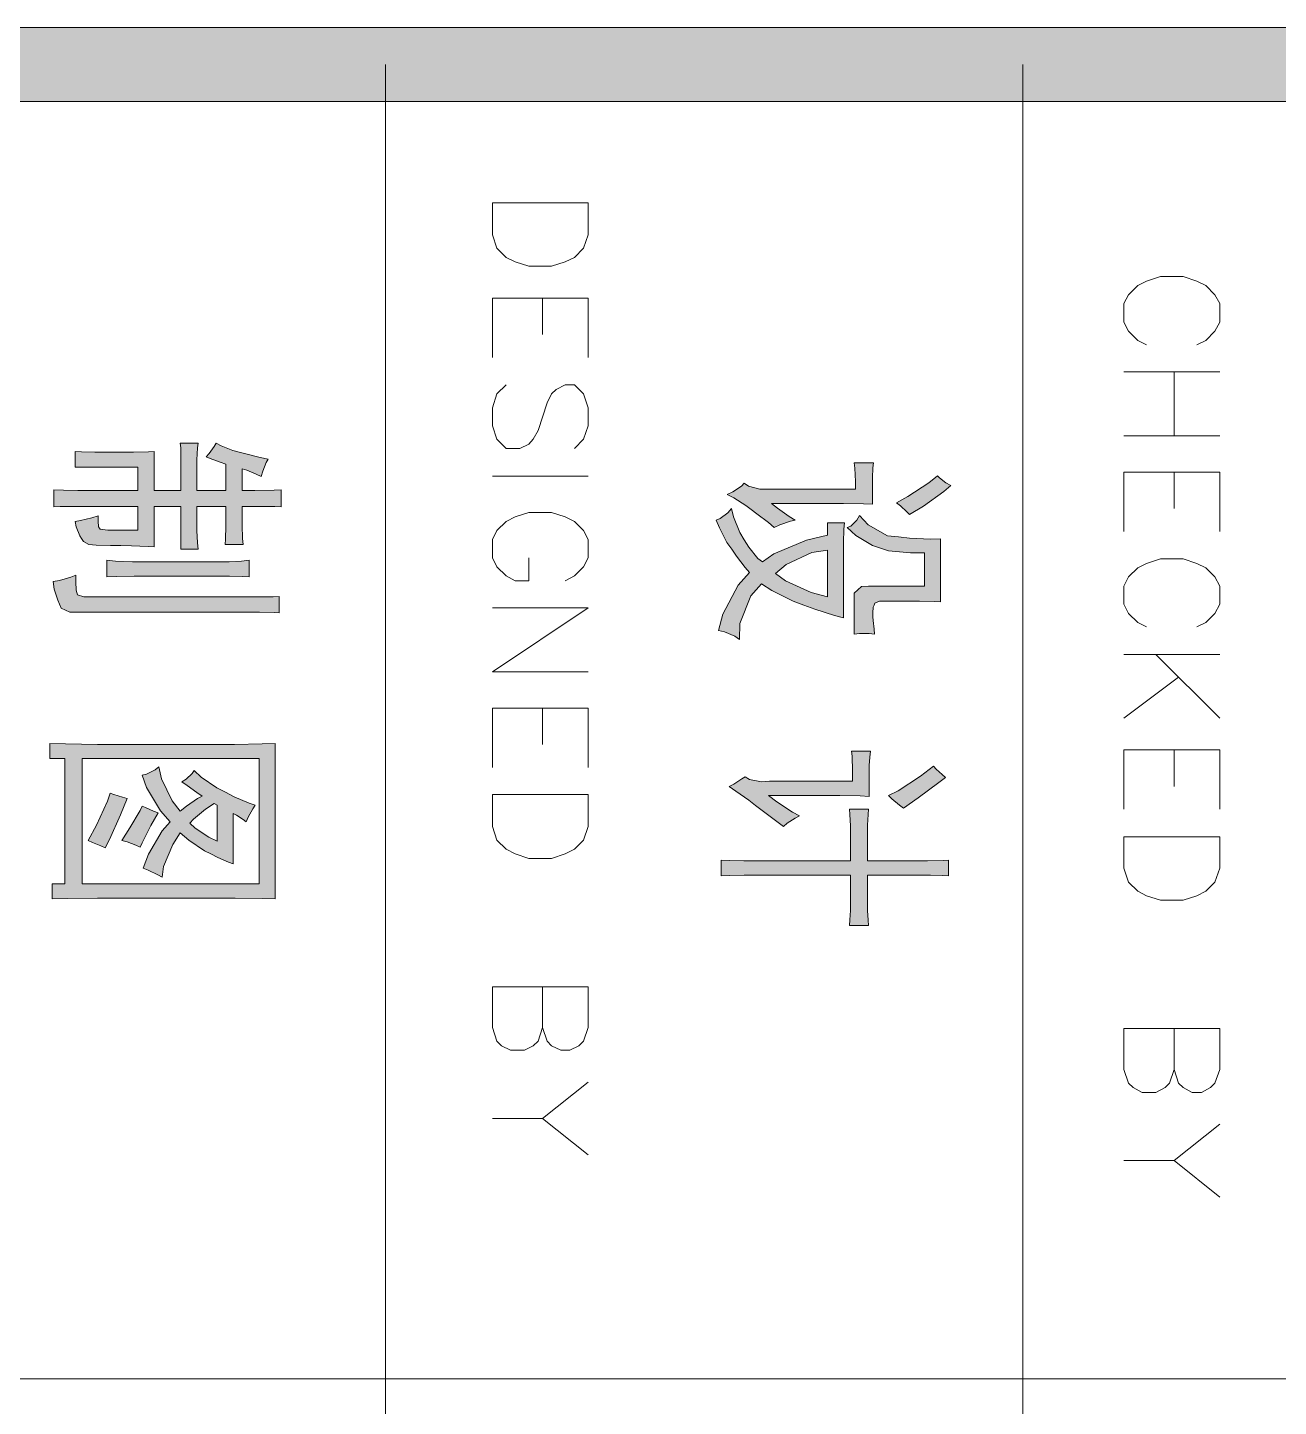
# Model space of a CAD drawing. Header units: millimetres. Extents: x 117 to 78452272, y 10 to 169749766.
# Drawn here: x 78395476 to 78397165, y 169653873 to 169655734 of the extents above; entities that cross this region are included whole.
import ezdxf

# ---------------------------------------------------------------- set-up
doc = ezdxf.new("R2010")
doc.units = ezdxf.units.MM

msp = doc.modelspace()

# ---------------------------------------------------------------- hatches: boundary and pattern name
h = msp.add_hatch(color=0)
h.dxf.hatch_style = 2
h.paths.add_polyline_path([(78382175.603, 169655634.242), (78382175.603, 169655734.215), (78451071.551, 169655734.215), (78451071.551, 169655634.242)])
h = msp.add_hatch(color=0)
h.dxf.hatch_style = 2
h.paths.add_polyline_path([(78395790.871, 169655128.345), (78395784.407, 169655131.361), (78395771.48, 169655136.532), (78395765.447, 169655138.687), (78395765.447, 169655109.384), (78395782.253, 169655109.384), (78395808.539, 169655109.815), (78395818.019, 169655110.246), (78395818.019, 169655086.977), (78395809.401, 169655087.408), (78395782.684, 169655087.838), (78395765.447, 169655087.838), (78395765.447, 169655072.756), (78395765.447, 169655062.414), (78395765.878, 169655044.316), (78395766.74, 169655036.128), (78395742.178, 169655036.128), (78395743.039, 169655043.454), (78395743.47, 169655061.122), (78395743.47, 169655071.894), (78395743.47, 169655087.838), (78395704.257, 169655087.838), (78395704.257, 169655062.414), (78395704.257, 169655055.089), (78395705.119, 169655038.714), (78395705.98, 169655030.096), (78395682.711, 169655030.096), (78395682.711, 169655087.838), (78395646.514, 169655087.838), (78395646.514, 169655033.112), (78395638.326, 169655033.543), (78395615.919, 169655034.405), (78395601.698, 169655034.836), (78395587.478, 169655034.836), (78395568.087, 169655035.267), (78395563.347, 169655035.697), (78395558.176, 169655036.128), (78395550.85, 169655040.438), (78395548.265, 169655044.316), (78395546.11, 169655048.194), (78395541.37, 169655060.26), (78395539.646, 169655067.585), (78395546.972, 169655068.878), (78395562.485, 169655072.325), (78395570.672, 169655074.911), (78395570.672, 169655068.016), (78395571.534, 169655060.26), (78395572.827, 169655058.536), (78395573.689, 169655056.812), (78395584.031, 169655055.52), (78395593.511, 169655055.52), (78395624.537, 169655055.52), (78395624.537, 169655087.838), (78395550.419, 169655087.838), (78395538.785, 169655087.838), (78395519.393, 169655087.408), (78395511.206, 169655086.977), (78395511.206, 169655110.246), (78395524.133, 169655109.815), (78395543.525, 169655109.384), (78395550.419, 169655109.384), (78395624.537, 169655109.384), (78395624.537, 169655140.841), (78395539.646, 169655140.841), (78395539.646, 169655161.956), (78395548.265, 169655161.525), (78395566.363, 169655161.094), (78395575.843, 169655161.094), (78395605.577, 169655161.094), (78395618.504, 169655161.094), (78395638.757, 169655161.525), (78395646.514, 169655161.956), (78395646.514, 169655109.384), (78395682.711, 169655109.384), (78395682.711, 169655141.703), (78395682.711, 169655150.752), (78395682.28, 169655166.696), (78395681.418, 169655173.16), (78395705.98, 169655173.16), (78395705.119, 169655166.696), (78395704.257, 169655150.752), (78395704.257, 169655141.703), (78395704.257, 169655109.384), (78395743.47, 169655109.384), (78395743.47, 169655144.72), (78395735.714, 169655147.305), (78395721.924, 169655152.476), (78395716.753, 169655154.631), (78395720.632, 169655159.371), (78395727.526, 169655168.42), (78395730.112, 169655173.16), (78395737.007, 169655169.713), (78395752.52, 169655163.249), (78395761.138, 169655161.094), (78395770.187, 169655158.509), (78395789.578, 169655153.769), (78395800.351, 169655151.614), (78395797.766, 169655146.874), (78395793.026, 169655135.239)])
h = msp.add_hatch(color=0)
h.dxf.hatch_style = 2
h.paths.add_polyline_path([(78396616.509, 169655090.855), (78396604.443, 169655091.286), (78396577.296, 169655091.717), (78396562.214, 169655091.717), (78396479.908, 169655091.717), (78396488.096, 169655085.253), (78396504.04, 169655074.049), (78396512.227, 169655069.309), (78396505.763, 169655068.016), (78396491.543, 169655062.845), (78396483.787, 169655059.398), (78396476.03, 169655065.862), (78396460.517, 169655077.927), (78396452.76, 169655083.529), (78396445.435, 169655089.131), (78396429.06, 169655099.473), (78396420.442, 169655103.782), (78396427.767, 169655107.23), (78396439.402, 169655114.986), (78396443.28, 169655119.295), (78396448.882, 169655114.986), (78396464.395, 169655111.108), (78396474.306, 169655111.108), (78396593.671, 169655111.108), (78396593.671, 169655121.45), (78396592.809, 169655139.549), (78396591.947, 169655146.443), (78396617.802, 169655146.443), (78396616.94, 169655139.979), (78396616.509, 169655126.19), (78396616.509, 169655119.295)])
h = msp.add_hatch(color=0)
h.dxf.hatch_style = 2
h.paths.add_polyline_path([(78396722.084, 169655115.848), (78396713.035, 169655108.092), (78396685.456, 169655088.269), (78396666.496, 169655076.635), (78396663.048, 169655080.513), (78396654.43, 169655088.7), (78396648.828, 169655092.579), (78396664.341, 169655101.197), (78396692.351, 169655119.726), (78396704.416, 169655129.207), (78396707.002, 169655126.19), (78396715.62, 169655119.726)])
h = msp.add_hatch(color=0)
h.paths.add_polyline_path([(78396578.588, 169655065.431), (78396577.727, 169655057.243), (78396577.296, 169655039.145), (78396577.296, 169655028.803), (78396577.296, 169654937.448), (78396565.23, 169654940.465), (78396538.513, 169654949.083), (78396523.862, 169654954.254), (78396509.211, 169654959.856), (78396480.77, 169654974.076), (78396466.55, 169654983.126), (78396452.33, 169654967.182), (78396437.247, 169654929.692), (78396436.816, 169654908.146), (78396430.784, 169654912.455), (78396416.563, 169654918.488), (78396408.376, 169654920.212), (78396414.409, 169654942.188), (78396435.093, 169654981.402), (78396450.175, 169654998.639), (78396444.573, 169655005.102), (78396432.938, 169655020.615), (78396426.475, 169655030.096), (78396420.011, 169655039.145), (78396409.669, 169655058.967), (78396405.36, 169655069.309), (78396410.962, 169655071.464), (78396421.303, 169655079.22), (78396426.044, 169655084.822), (78396428.629, 169655073.618), (78396437.247, 169655052.503), (78396443.28, 169655042.592), (78396449.313, 169655032.681), (78396461.81, 169655017.599), (78396467.843, 169655012.859), (78396483.356, 169655023.632), (78396527.309, 169655042.161), (78396555.75, 169655049.056), (78396555.75, 169655065.431)])
h.paths.add_polyline_path([(78396485.51, 169654997.346), (78396498.869, 169654987.435), (78396533.773, 169654971.491), (78396555.75, 169654965.889), (78396555.75, 169655028.803), (78396534.635, 169655025.355), (78396499.73, 169655009.412)])
h = msp.add_hatch(color=0)
h.dxf.hatch_style = 2
h.paths.add_polyline_path([(78396591.947, 169654962.011), (78396591.947, 169654970.629), (78396601.427, 169654979.678), (78396610.907, 169654980.109), (78396686.749, 169654980.109), (78396686.749, 169655024.925), (78396667.788, 169655024.925), (78396638.055, 169655027.941), (78396627.282, 169655031.388), (78396616.509, 169655034.836), (78396594.101, 169655048.625), (78396582.467, 169655059.398), (78396587.207, 169655061.122), (78396595.394, 169655069.309), (78396598.842, 169655075.342), (78396610.476, 169655062.845), (78396636.762, 169655048.194), (78396651.413, 169655046.47), (78396666.496, 169655044.747), (78396694.936, 169655043.454), (78396708.294, 169655043.885), (78396708.294, 169654958.994), (78396700.107, 169654959.425), (78396679.854, 169654959.856), (78396667.788, 169654959.856), (78396631.16, 169654959.856), (78396625.989, 169654959.856), (78396619.526, 169654957.27), (78396618.664, 169654954.254), (78396617.371, 169654951.669), (78396616.94, 169654943.912), (78396616.94, 169654938.741), (78396617.371, 169654933.57), (78396618.664, 169654921.935), (78396619.095, 169654915.471), (78396612.2, 169654916.333), (78396598.842, 169654916.333), (78396591.947, 169654915.471)])
h = msp.add_hatch(color=0)
h.dxf.hatch_style = 2
h.paths.add_polyline_path([(78395774.927, 169654992.606), (78395765.447, 169654993.037), (78395748.21, 169654993.468), (78395740.885, 169654993.468), (78395628.846, 169654993.468), (78395619.366, 169654993.468), (78395596.097, 169654993.037), (78395582.738, 169654992.606), (78395582.738, 169655015.013), (78395594.373, 169655013.721), (78395617.211, 169655012.859), (78395628.846, 169655012.859), (78395740.885, 169655012.859), (78395747.78, 169655012.859), (78395764.585, 169655013.721), (78395774.927, 169655015.013)])
h = msp.add_hatch(color=0)
h.dxf.hatch_style = 2
h.paths.add_polyline_path([(78395815.434, 169654943.912), (78395808.539, 169654944.343), (78395788.717, 169654944.774), (78395776.22, 169654944.774), (78395542.232, 169654944.774), (78395532.752, 169654944.774), (78395521.117, 169654950.376), (78395518.531, 169654955.547), (78395516.377, 169654961.149), (78395511.637, 169654976.231), (78395509.913, 169654986.573), (78395518.531, 169654987.866), (78395534.044, 169654992.175), (78395540.939, 169654994.76), (78395540.939, 169654986.142), (78395541.37, 169654974.507), (78395542.232, 169654971.491), (78395543.094, 169654968.474), (78395551.712, 169654965.458), (78395559.9, 169654965.458), (78395776.22, 169654965.458), (78395787.424, 169654965.458), (78395807.246, 169654965.889), (78395815.434, 169654966.32)])
h = msp.add_hatch(color=0)
h.paths.add_polyline_path([(78395809.832, 169654557.81), (78395793.026, 169654558.241), (78395755.967, 169654558.672), (78395735.714, 169654558.672), (78395590.926, 169654558.672), (78395569.811, 169654558.672), (78395528.873, 169654558.241), (78395508.62, 169654557.81), (78395508.62, 169654578.063), (78395525.857, 169654578.063), (78395525.857, 169654747.414), (78395505.604, 169654747.414), (78395505.604, 169654767.667), (78395526.719, 169654767.236), (78395569.811, 169654766.374), (78395592.218, 169654766.374), (78395735.714, 169654766.374), (78395755.105, 169654766.374), (78395792.164, 169654767.236), (78395809.832, 169654767.667)])
h.paths.add_polyline_path([(78395549.126, 169654578.063), (78395788.286, 169654578.063), (78395788.286, 169654747.414), (78395549.126, 169654747.414)])
h = msp.add_hatch(color=0)
h.dxf.hatch_style = 2
h.paths.add_polyline_path([(78396612.2, 169654696.134), (78396599.703, 169654696.996), (78396572.555, 169654697.427), (78396558.335, 169654697.427), (78396476.03, 169654697.427), (78396487.234, 169654688.809), (78396508.349, 169654675.02), (78396517.829, 169654669.849), (78396512.227, 169654666.832), (78396501.454, 169654659.937), (78396496.283, 169654655.628), (78396458.362, 169654684.069), (78396449.313, 169654690.964), (78396432.076, 169654703.46), (78396423.027, 169654709.493), (78396429.06, 169654712.94), (78396439.833, 169654719.835), (78396444.573, 169654722.851), (78396450.175, 169654718.973), (78396466.55, 169654715.957), (78396477.323, 169654716.818), (78396589.361, 169654716.818), (78396589.361, 169654730.177), (78396588.93, 169654750.43), (78396588.069, 169654757.325), (78396613.924, 169654757.325), (78396613.062, 169654749.137), (78396612.2, 169654737.934), (78396612.2, 169654734.917)])
h = msp.add_hatch(color=0)
h.paths.add_polyline_path([(78395770.618, 169654662.092), (78395766.74, 169654665.108), (78395757.691, 169654670.71), (78395752.95, 169654673.296), (78395752.95, 169654605.211), (78395746.918, 169654607.366), (78395732.266, 169654613.829), (78395723.217, 169654618.569), (78395714.599, 169654622.879), (78395693.484, 169654637.099), (78395681.418, 169654647.01), (78395671.507, 169654631.497), (78395659.011, 169654601.764), (78395657.287, 169654587.112), (78395651.254, 169654590.56), (78395638.326, 169654596.593), (78395631.432, 169654599.178), (78395638.757, 169654618.138), (78395657.287, 169654649.595), (78395668.06, 169654662.092), (78395655.132, 169654676.743), (78395636.172, 169654708.2), (78395630.139, 169654725.006), (78395636.172, 169654726.299), (78395647.807, 169654731.901), (78395652.978, 169654736.21), (78395656.425, 169654719.835), (78395670.645, 169654690.102), (78395681.418, 169654676.312), (78395690.037, 169654683.207), (78395705.119, 169654693.549), (78395711.152, 169654696.565), (78395704.257, 169654701.305), (78395690.898, 169654710.786), (78395684.004, 169654715.957), (78395689.606, 169654719.404), (78395697.793, 169654727.161), (78395700.379, 169654731.039), (78395709.859, 169654722.421), (78395730.974, 169654707.769), (78395743.039, 169654701.736), (78395754.674, 169654695.704), (78395774.927, 169654687.085), (78395782.684, 169654684.5), (78395779.667, 169654679.329), (78395773.204, 169654668.125)])
h.paths.add_polyline_path([(78395727.526, 169654686.654), (78395715.892, 169654678.898), (78395699.517, 169654665.539), (78395694.777, 169654659.937), (78395701.671, 169654653.474), (78395720.201, 169654641.408), (78395731.405, 169654635.806), (78395731.405, 169654684.5)])
h = msp.add_hatch(color=0)
h.dxf.hatch_style = 2
h.paths.add_polyline_path([(78396715.189, 169654721.559), (78396706.14, 169654715.095), (78396678.13, 169654694.411), (78396658.308, 169654680.191), (78396653.137, 169654684.5), (78396642.795, 169654693.118), (78396638.055, 169654697.427), (78396650.983, 169654703.891), (78396681.147, 169654723.713), (78396698.814, 169654737.072), (78396702.262, 169654733.193), (78396710.449, 169654725.868)])
h = msp.add_hatch(color=0)
h.dxf.hatch_style = 2
h.paths.add_polyline_path([(78395609.886, 169654693.549), (78395600.837, 169654671.141), (78395586.185, 169654637.961), (78395580.153, 169654626.757), (78395574.551, 169654629.342), (78395563.347, 169654634.082), (78395557.314, 169654636.668), (78395568.518, 169654657.352), (78395583.6, 169654689.671), (78395587.047, 169654700.444), (78395592.218, 169654698.72), (78395603.853, 169654695.273)])
h = msp.add_hatch(color=0)
h.dxf.hatch_style = 2
h.paths.add_polyline_path([(78395651.685, 169654674.158), (78395642.205, 169654656.921), (78395630.139, 169654633.651), (78395627.554, 169654627.619), (78395621.952, 169654630.204), (78395609.886, 169654634.944), (78395602.991, 169654636.668), (78395613.764, 169654653.905), (78395627.554, 169654677.174), (78395630.139, 169654683.207), (78395634.879, 169654681.052), (78395645.652, 169654676.312)])
h = msp.add_hatch(color=0)
h.dxf.hatch_style = 2
h.paths.add_polyline_path([(78396609.614, 169654609.089), (78396677.268, 169654609.089), (78396690.627, 169654609.089), (78396711.742, 169654609.52), (78396719.067, 169654609.951), (78396719.067, 169654588.836), (78396710.449, 169654589.267), (78396694.936, 169654589.698), (78396688.041, 169654589.698), (78396609.614, 169654589.698), (78396609.614, 169654548.33), (78396609.614, 169654542.297), (78396610.476, 169654528.938), (78396610.907, 169654522.044), (78396585.483, 169654522.044), (78396585.914, 169654529.369), (78396586.776, 169654542.297), (78396586.776, 169654547.468), (78396586.776, 169654589.698), (78396451.468, 169654589.698), (78396443.28, 169654589.698), (78396423.889, 169654589.267), (78396412.254, 169654588.836), (78396412.254, 169654609.951), (78396423.889, 169654609.52), (78396442.849, 169654609.089), (78396450.175, 169654609.089), (78396586.776, 169654609.089), (78396586.776, 169654648.734), (78396586.776, 169654656.49), (78396585.914, 169654671.572), (78396585.483, 169654678.898), (78396610.907, 169654678.898), (78396610.476, 169654671.572), (78396609.614, 169654657.352), (78396609.614, 169654650.888)])

# ---------------------------------------------------------------- linework, layer by layer
at = {"color": 0, "lineweight": 0}
for points in [[(78382175.603, 169655634.242), (78382175.603, 169655734.215), (78451071.551, 169655734.215), (78451071.551, 169655634.242)], [(78396103.286, 169655497.641), (78396232.562, 169655497.641), (78396232.562, 169655454.549), (78396226.098, 169655436.451), (78396214.032, 169655423.954), (78396201.536, 169655417.921), (78396183.006, 169655411.888), (78396152.411, 169655411.888), (78396133.882, 169655417.921), (78396121.816, 169655423.954), (78396109.319, 169655436.451), (78396103.286, 169655454.549)], [(78395790.871, 169655128.345), (78395784.407, 169655131.361), (78395771.48, 169655136.532), (78395765.447, 169655138.687), (78395765.447, 169655109.384), (78395782.253, 169655109.384), (78395808.539, 169655109.815), (78395818.019, 169655110.246), (78395818.019, 169655086.977), (78395809.401, 169655087.408), (78395782.684, 169655087.838), (78395765.447, 169655087.838), (78395765.447, 169655072.756), (78395765.447, 169655062.414), (78395765.878, 169655044.316), (78395766.74, 169655036.128), (78395742.178, 169655036.128), (78395743.039, 169655043.454), (78395743.47, 169655061.122), (78395743.47, 169655071.894), (78395743.47, 169655087.838), (78395704.257, 169655087.838), (78395704.257, 169655062.414), (78395704.257, 169655055.089), (78395705.119, 169655038.714), (78395705.98, 169655030.096), (78395682.711, 169655030.096), (78395682.711, 169655087.838), (78395646.514, 169655087.838), (78395646.514, 169655033.112), (78395638.326, 169655033.543), (78395615.919, 169655034.405), (78395601.698, 169655034.836), (78395587.478, 169655034.836), (78395568.087, 169655035.267), (78395563.347, 169655035.697), (78395558.176, 169655036.128), (78395550.85, 169655040.438), (78395548.265, 169655044.316), (78395546.11, 169655048.194), (78395541.37, 169655060.26), (78395539.646, 169655067.585), (78395546.972, 169655068.878), (78395562.485, 169655072.325), (78395570.672, 169655074.911), (78395570.672, 169655068.016), (78395571.534, 169655060.26), (78395572.827, 169655058.536), (78395573.689, 169655056.812), (78395584.031, 169655055.52), (78395593.511, 169655055.52), (78395624.537, 169655055.52), (78395624.537, 169655087.838), (78395550.419, 169655087.838), (78395538.785, 169655087.838), (78395519.393, 169655087.408), (78395511.206, 169655086.977), (78395511.206, 169655110.246), (78395524.133, 169655109.815), (78395543.525, 169655109.384), (78395550.419, 169655109.384), (78395624.537, 169655109.384), (78395624.537, 169655140.841), (78395539.646, 169655140.841), (78395539.646, 169655161.956), (78395548.265, 169655161.525), (78395566.363, 169655161.094), (78395575.843, 169655161.094), (78395605.577, 169655161.094), (78395618.504, 169655161.094), (78395638.757, 169655161.525), (78395646.514, 169655161.956), (78395646.514, 169655109.384), (78395682.711, 169655109.384), (78395682.711, 169655141.703), (78395682.711, 169655150.752), (78395682.28, 169655166.696), (78395681.418, 169655173.16), (78395705.98, 169655173.16), (78395705.119, 169655166.696), (78395704.257, 169655150.752), (78395704.257, 169655141.703), (78395704.257, 169655109.384), (78395743.47, 169655109.384), (78395743.47, 169655144.72), (78395735.714, 169655147.305), (78395721.924, 169655152.476), (78395716.753, 169655154.631), (78395720.632, 169655159.371), (78395727.526, 169655168.42), (78395730.112, 169655173.16), (78395737.007, 169655169.713), (78395752.52, 169655163.249), (78395761.138, 169655161.094), (78395770.187, 169655158.509), (78395789.578, 169655153.769), (78395800.351, 169655151.614), (78395797.766, 169655146.874), (78395793.026, 169655135.239)], [(78396616.509, 169655090.855), (78396604.443, 169655091.286), (78396577.296, 169655091.717), (78396562.214, 169655091.717), (78396479.908, 169655091.717), (78396488.096, 169655085.253), (78396504.04, 169655074.049), (78396512.227, 169655069.309), (78396505.763, 169655068.016), (78396491.543, 169655062.845), (78396483.787, 169655059.398), (78396476.03, 169655065.862), (78396460.517, 169655077.927), (78396452.76, 169655083.529), (78396445.435, 169655089.131), (78396429.06, 169655099.473), (78396420.442, 169655103.782), (78396427.767, 169655107.23), (78396439.402, 169655114.986), (78396443.28, 169655119.295), (78396448.882, 169655114.986), (78396464.395, 169655111.108), (78396474.306, 169655111.108), (78396593.671, 169655111.108), (78396593.671, 169655121.45), (78396592.809, 169655139.549), (78396591.947, 169655146.443), (78396617.802, 169655146.443), (78396616.94, 169655139.979), (78396616.509, 169655126.19), (78396616.509, 169655119.295)], [(78396722.084, 169655115.848), (78396713.035, 169655108.092), (78396685.456, 169655088.269), (78396666.496, 169655076.635), (78396663.048, 169655080.513), (78396654.43, 169655088.7), (78396648.828, 169655092.579), (78396664.341, 169655101.197), (78396692.351, 169655119.726), (78396704.416, 169655129.207), (78396707.002, 169655126.19), (78396715.62, 169655119.726)], [(78396578.588, 169655065.431), (78396577.727, 169655057.243), (78396577.296, 169655039.145), (78396577.296, 169655028.803), (78396577.296, 169654937.448), (78396565.23, 169654940.465), (78396538.513, 169654949.083), (78396523.862, 169654954.254), (78396509.211, 169654959.856), (78396480.77, 169654974.076), (78396466.55, 169654983.126), (78396452.33, 169654967.182), (78396437.247, 169654929.692), (78396436.816, 169654908.146), (78396430.784, 169654912.455), (78396416.563, 169654918.488), (78396408.376, 169654920.212), (78396414.409, 169654942.188), (78396435.093, 169654981.402), (78396450.175, 169654998.639), (78396444.573, 169655005.102), (78396432.938, 169655020.615), (78396426.475, 169655030.096), (78396420.011, 169655039.145), (78396409.669, 169655058.967), (78396405.36, 169655069.309), (78396410.962, 169655071.464), (78396421.303, 169655079.22), (78396426.044, 169655084.822), (78396428.629, 169655073.618), (78396437.247, 169655052.503), (78396443.28, 169655042.592), (78396449.313, 169655032.681), (78396461.81, 169655017.599), (78396467.843, 169655012.859), (78396483.356, 169655023.632), (78396527.309, 169655042.161), (78396555.75, 169655049.056), (78396555.75, 169655065.431)], [(78396591.947, 169654962.011), (78396591.947, 169654970.629), (78396601.427, 169654979.678), (78396610.907, 169654980.109), (78396686.749, 169654980.109), (78396686.749, 169655024.925), (78396667.788, 169655024.925), (78396638.055, 169655027.941), (78396627.282, 169655031.388), (78396616.509, 169655034.836), (78396594.101, 169655048.625), (78396582.467, 169655059.398), (78396587.207, 169655061.122), (78396595.394, 169655069.309), (78396598.842, 169655075.342), (78396610.476, 169655062.845), (78396636.762, 169655048.194), (78396651.413, 169655046.47), (78396666.496, 169655044.747), (78396694.936, 169655043.454), (78396708.294, 169655043.885), (78396708.294, 169654958.994), (78396700.107, 169654959.425), (78396679.854, 169654959.856), (78396667.788, 169654959.856), (78396631.16, 169654959.856), (78396625.989, 169654959.856), (78396619.526, 169654957.27), (78396618.664, 169654954.254), (78396617.371, 169654951.669), (78396616.94, 169654943.912), (78396616.94, 169654938.741), (78396617.371, 169654933.57), (78396618.664, 169654921.935), (78396619.095, 169654915.471), (78396612.2, 169654916.333), (78396598.842, 169654916.333), (78396591.947, 169654915.471)], [(78396485.51, 169654997.346), (78396498.869, 169654987.435), (78396533.773, 169654971.491), (78396555.75, 169654965.889), (78396555.75, 169655028.803), (78396534.635, 169655025.355), (78396499.73, 169655009.412)], [(78395774.927, 169654992.606), (78395765.447, 169654993.037), (78395748.21, 169654993.468), (78395740.885, 169654993.468), (78395628.846, 169654993.468), (78395619.366, 169654993.468), (78395596.097, 169654993.037), (78395582.738, 169654992.606), (78395582.738, 169655015.013), (78395594.373, 169655013.721), (78395617.211, 169655012.859), (78395628.846, 169655012.859), (78395740.885, 169655012.859), (78395747.78, 169655012.859), (78395764.585, 169655013.721), (78395774.927, 169655015.013)], [(78395815.434, 169654943.912), (78395808.539, 169654944.343), (78395788.717, 169654944.774), (78395776.22, 169654944.774), (78395542.232, 169654944.774), (78395532.752, 169654944.774), (78395521.117, 169654950.376), (78395518.531, 169654955.547), (78395516.377, 169654961.149), (78395511.637, 169654976.231), (78395509.913, 169654986.573), (78395518.531, 169654987.866), (78395534.044, 169654992.175), (78395540.939, 169654994.76), (78395540.939, 169654986.142), (78395541.37, 169654974.507), (78395542.232, 169654971.491), (78395543.094, 169654968.474), (78395551.712, 169654965.458), (78395559.9, 169654965.458), (78395776.22, 169654965.458), (78395787.424, 169654965.458), (78395807.246, 169654965.889), (78395815.434, 169654966.32)], [(78395809.832, 169654557.81), (78395793.026, 169654558.241), (78395755.967, 169654558.672), (78395735.714, 169654558.672), (78395590.926, 169654558.672), (78395569.811, 169654558.672), (78395528.873, 169654558.241), (78395508.62, 169654557.81), (78395508.62, 169654578.063), (78395525.857, 169654578.063), (78395525.857, 169654747.414), (78395505.604, 169654747.414), (78395505.604, 169654767.667), (78395526.719, 169654767.236), (78395569.811, 169654766.374), (78395592.218, 169654766.374), (78395735.714, 169654766.374), (78395755.105, 169654766.374), (78395792.164, 169654767.236), (78395809.832, 169654767.667)], [(78396612.2, 169654696.134), (78396599.703, 169654696.996), (78396572.555, 169654697.427), (78396558.335, 169654697.427), (78396476.03, 169654697.427), (78396487.234, 169654688.809), (78396508.349, 169654675.02), (78396517.829, 169654669.849), (78396512.227, 169654666.832), (78396501.454, 169654659.937), (78396496.283, 169654655.628), (78396458.362, 169654684.069), (78396449.313, 169654690.964), (78396432.076, 169654703.46), (78396423.027, 169654709.493), (78396429.06, 169654712.94), (78396439.833, 169654719.835), (78396444.573, 169654722.851), (78396450.175, 169654718.973), (78396466.55, 169654715.957), (78396477.323, 169654716.818), (78396589.361, 169654716.818), (78396589.361, 169654730.177), (78396588.93, 169654750.43), (78396588.069, 169654757.325), (78396613.924, 169654757.325), (78396613.062, 169654749.137), (78396612.2, 169654737.934), (78396612.2, 169654734.917)], [(78395549.126, 169654578.063), (78395788.286, 169654578.063), (78395788.286, 169654747.414), (78395549.126, 169654747.414)], [(78395770.618, 169654662.092), (78395766.74, 169654665.108), (78395757.691, 169654670.71), (78395752.95, 169654673.296), (78395752.95, 169654605.211), (78395746.918, 169654607.366), (78395732.266, 169654613.829), (78395723.217, 169654618.569), (78395714.599, 169654622.879), (78395693.484, 169654637.099), (78395681.418, 169654647.01), (78395671.507, 169654631.497), (78395659.011, 169654601.764), (78395657.287, 169654587.112), (78395651.254, 169654590.56), (78395638.326, 169654596.593), (78395631.432, 169654599.178), (78395638.757, 169654618.138), (78395657.287, 169654649.595), (78395668.06, 169654662.092), (78395655.132, 169654676.743), (78395636.172, 169654708.2), (78395630.139, 169654725.006), (78395636.172, 169654726.299), (78395647.807, 169654731.901), (78395652.978, 169654736.21), (78395656.425, 169654719.835), (78395670.645, 169654690.102), (78395681.418, 169654676.312), (78395690.037, 169654683.207), (78395705.119, 169654693.549), (78395711.152, 169654696.565), (78395704.257, 169654701.305), (78395690.898, 169654710.786), (78395684.004, 169654715.957), (78395689.606, 169654719.404), (78395697.793, 169654727.161), (78395700.379, 169654731.039), (78395709.859, 169654722.421), (78395730.974, 169654707.769), (78395743.039, 169654701.736), (78395754.674, 169654695.704), (78395774.927, 169654687.085), (78395782.684, 169654684.5), (78395779.667, 169654679.329), (78395773.204, 169654668.125)], [(78396715.189, 169654721.559), (78396706.14, 169654715.095), (78396678.13, 169654694.411), (78396658.308, 169654680.191), (78396653.137, 169654684.5), (78396642.795, 169654693.118), (78396638.055, 169654697.427), (78396650.983, 169654703.891), (78396681.147, 169654723.713), (78396698.814, 169654737.072), (78396702.262, 169654733.193), (78396710.449, 169654725.868)], [(78395609.886, 169654693.549), (78395600.837, 169654671.141), (78395586.185, 169654637.961), (78395580.153, 169654626.757), (78395574.551, 169654629.342), (78395563.347, 169654634.082), (78395557.314, 169654636.668), (78395568.518, 169654657.352), (78395583.6, 169654689.671), (78395587.047, 169654700.444), (78395592.218, 169654698.72), (78395603.853, 169654695.273)], [(78395651.685, 169654674.158), (78395642.205, 169654656.921), (78395630.139, 169654633.651), (78395627.554, 169654627.619), (78395621.952, 169654630.204), (78395609.886, 169654634.944), (78395602.991, 169654636.668), (78395613.764, 169654653.905), (78395627.554, 169654677.174), (78395630.139, 169654683.207), (78395634.879, 169654681.052), (78395645.652, 169654676.312)], [(78395727.526, 169654686.654), (78395715.892, 169654678.898), (78395699.517, 169654665.539), (78395694.777, 169654659.937), (78395701.671, 169654653.474), (78395720.201, 169654641.408), (78395731.405, 169654635.806), (78395731.405, 169654684.5)], [(78396103.286, 169654698.72), (78396232.562, 169654698.72), (78396232.562, 169654655.628), (78396226.098, 169654637.099), (78396214.032, 169654625.033), (78396201.536, 169654618.569), (78396183.006, 169654612.536), (78396152.411, 169654612.536), (78396133.882, 169654618.569), (78396121.816, 169654625.033), (78396109.319, 169654637.099), (78396103.286, 169654655.628)], [(78396609.614, 169654609.089), (78396677.268, 169654609.089), (78396690.627, 169654609.089), (78396711.742, 169654609.52), (78396719.067, 169654609.951), (78396719.067, 169654588.836), (78396710.449, 169654589.267), (78396694.936, 169654589.698), (78396688.041, 169654589.698), (78396609.614, 169654589.698), (78396609.614, 169654548.33), (78396609.614, 169654542.297), (78396610.476, 169654528.938), (78396610.907, 169654522.044), (78396585.483, 169654522.044), (78396585.914, 169654529.369), (78396586.776, 169654542.297), (78396586.776, 169654547.468), (78396586.776, 169654589.698), (78396451.468, 169654589.698), (78396443.28, 169654589.698), (78396423.889, 169654589.267), (78396412.254, 169654588.836), (78396412.254, 169654609.951), (78396423.889, 169654609.52), (78396442.849, 169654609.089), (78396450.175, 169654609.089), (78396586.776, 169654609.089), (78396586.776, 169654648.734), (78396586.776, 169654656.49), (78396585.914, 169654671.572), (78396585.483, 169654678.898), (78396610.907, 169654678.898), (78396610.476, 169654671.572), (78396609.614, 169654657.352), (78396609.614, 169654650.888)], [(78396956.072, 169654641.839), (78397085.347, 169654641.839), (78397085.347, 169654599.178), (78397078.884, 169654580.649), (78397066.818, 169654568.152), (78397054.321, 169654562.119), (78397036.223, 169654556.086), (78397005.197, 169654556.086), (78396986.667, 169654562.119), (78396974.602, 169654568.152), (78396962.105, 169654580.649), (78396956.072, 169654599.178)]]:
    msp.add_lwpolyline(points, close=True, dxfattribs=at)
for points in [[(78395958.929, 169655684.228), (78395958.929, 169653909.71)], [(78396819.471, 169655684.228), (78396819.471, 169649677.669)], [(78397054.321, 169655305.883), (78397066.818, 169655311.916), (78397078.884, 169655324.412), (78397085.347, 169655336.478), (78397085.347, 169655361.471), (78397078.884, 169655373.537), (78397066.818, 169655386.033), (78397054.321, 169655392.066), (78397036.223, 169655398.099), (78397005.197, 169655398.099), (78396986.667, 169655392.066), (78396974.602, 169655386.033), (78396962.105, 169655373.537), (78396956.072, 169655361.471), (78396956.072, 169655336.478), (78396962.105, 169655324.412), (78396974.602, 169655311.916), (78396986.667, 169655305.883)], [(78396103.286, 169655368.797), (78396232.562, 169655368.797), (78396232.562, 169655288.646)], [(78396103.286, 169655368.797), (78396103.286, 169655288.646)], [(78396170.941, 169655368.797), (78396170.941, 169655319.672)], [(78396956.072, 169655269.255), (78397085.347, 169655269.255)], [(78397023.726, 169655269.255), (78397023.726, 169655183.071)], [(78396214.032, 169655165.835), (78396226.098, 169655178.331), (78396232.562, 169655196.43), (78396232.562, 169655220.992), (78396226.098, 169655239.521), (78396214.032, 169655252.018), (78396201.536, 169655252.018), (78396189.47, 169655245.554), (78396183.006, 169655239.521), (78396176.973, 169655227.456), (78396164.908, 169655190.397), (78396158.444, 169655178.331), (78396152.411, 169655171.867), (78396140.345, 169655165.835), (78396121.816, 169655165.835), (78396109.319, 169655178.331), (78396103.286, 169655196.43), (78396103.286, 169655220.992), (78396109.319, 169655239.521), (78396121.816, 169655252.018)], [(78397085.347, 169655183.071), (78396956.072, 169655183.071)], [(78396103.286, 169655128.776), (78396232.562, 169655128.776)], [(78396956.072, 169655133.947), (78397085.347, 169655133.947), (78397085.347, 169655053.796)], [(78396956.072, 169655133.947), (78396956.072, 169655053.796)], [(78397023.726, 169655133.947), (78397023.726, 169655084.822)], [(78396201.536, 169654987.435), (78396214.032, 169654993.899), (78396226.098, 169655005.964), (78396232.562, 169655018.461), (78396232.562, 169655043.023), (78396226.098, 169655055.089), (78396214.032, 169655067.585), (78396201.536, 169655073.618), (78396183.006, 169655079.651), (78396152.411, 169655079.651), (78396133.882, 169655073.618), (78396121.816, 169655067.585), (78396109.319, 169655055.089), (78396103.286, 169655043.023), (78396103.286, 169655018.461), (78396109.319, 169655005.964), (78396121.816, 169654993.899), (78396133.882, 169654987.435), (78396152.411, 169654987.435), (78396152.411, 169655018.461)], [(78397054.321, 169654924.952), (78397066.818, 169654930.985), (78397078.884, 169654943.05), (78397085.347, 169654955.547), (78397085.347, 169654980.109), (78397078.884, 169654992.606), (78397066.818, 169655004.671), (78397054.321, 169655010.704), (78397036.223, 169655017.168), (78397005.197, 169655017.168), (78396986.667, 169655010.704), (78396974.602, 169655004.671), (78396962.105, 169654992.606), (78396956.072, 169654980.109), (78396956.072, 169654955.547), (78396962.105, 169654943.05), (78396974.602, 169654930.985), (78396986.667, 169654924.952)], [(78396103.286, 169654950.807), (78396232.562, 169654950.807), (78396103.286, 169654864.623), (78396232.562, 169654864.623)], [(78396956.072, 169654887.893), (78397085.347, 169654887.893)], [(78397085.347, 169654801.709), (78396999.164, 169654887.893)], [(78397029.759, 169654857.298), (78396956.072, 169654801.709)], [(78396103.286, 169654815.499), (78396232.562, 169654815.499), (78396232.562, 169654735.348)], [(78396103.286, 169654815.499), (78396103.286, 169654735.348)], [(78396170.941, 169654815.499), (78396170.941, 169654766.374)], [(78396956.072, 169654759.048), (78397085.347, 169654759.048), (78397085.347, 169654678.898)], [(78396956.072, 169654759.048), (78396956.072, 169654678.898)], [(78397023.726, 169654759.048), (78397023.726, 169654709.493)], [(78396103.286, 169654439.308), (78396232.562, 169654439.308), (78396232.562, 169654384.15), (78396226.098, 169654365.621), (78396220.065, 169654359.588), (78396207.568, 169654353.555), (78396195.503, 169654353.555), (78396183.006, 169654359.588), (78396176.973, 169654365.621), (78396170.941, 169654384.15)], [(78396170.941, 169654439.308), (78396170.941, 169654384.15), (78396164.908, 169654365.621), (78396158.444, 169654359.588), (78396146.378, 169654353.555), (78396127.849, 169654353.555), (78396115.352, 169654359.588), (78396109.319, 169654365.621), (78396103.286, 169654384.15), (78396103.286, 169654439.308)], [(78396956.072, 169654382.858), (78397085.347, 169654382.858), (78397085.347, 169654327.7), (78397078.884, 169654309.171), (78397072.851, 169654303.138), (78397060.785, 169654296.674), (78397048.288, 169654296.674), (78397036.223, 169654303.138), (78397029.759, 169654309.171), (78397023.726, 169654327.7)], [(78397023.726, 169654382.858), (78397023.726, 169654327.7), (78397017.693, 169654309.171), (78397011.66, 169654303.138), (78396999.164, 169654296.674), (78396980.634, 169654296.674), (78396968.569, 169654303.138), (78396962.105, 169654309.171), (78396956.072, 169654327.7), (78396956.072, 169654382.858)], [(78396232.562, 169654310.463), (78396170.941, 169654261.339), (78396232.562, 169654212.214)], [(78396170.941, 169654261.339), (78396103.286, 169654261.339)], [(78397085.347, 169654253.582), (78397023.726, 169654204.458), (78397085.347, 169654155.333)], [(78397023.726, 169654204.458), (78396956.072, 169654204.458)], [(78394226.641, 169653909.71), (78401111.409, 169653909.71)], [(78395958.929, 169653909.71), (78395958.929, 169649677.669)]]:
    msp.add_lwpolyline(points, dxfattribs=at)

doc.saveas('drawing.dxf')
